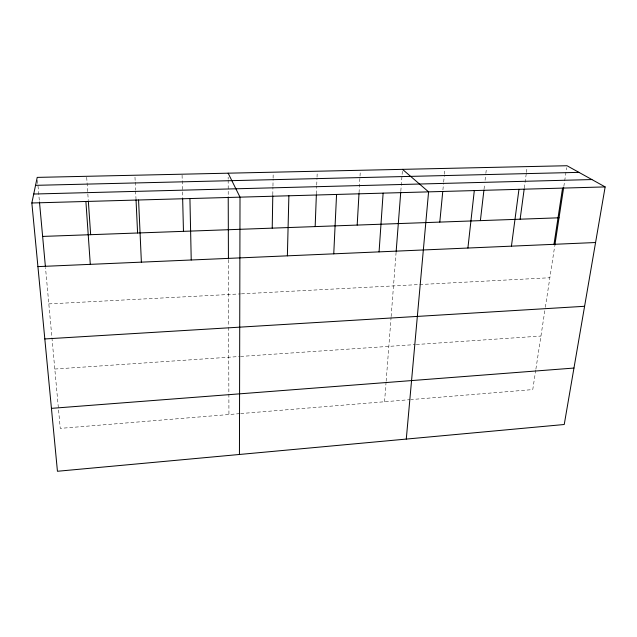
<?xml version="1.0" encoding="UTF-8"?>
<svg xmlns="http://www.w3.org/2000/svg" width="637" height="637" viewBox="0 0 637 637"><rect width="100%" height="100%" fill="white"/><g stroke="black" fill="none" stroke-linecap="round" stroke-linejoin="round"><path stroke-width="0.48" stroke-dasharray="3.19 2.39" d="M272.803 194.771L272.947 186.92M272.962 185.94L273.082 179.069M273.098 178.089L273.185 173.176M316.398 193.966L316.693 186.06M316.732 185.072L316.995 178.145M317.035 177.158L317.186 173.208M359.045 192.788L360.295 171.257M384.557 401.748L386.062 382.256M386.141 381.276L391.062 317.56M391.134 316.597L396.103 252.252M400.824 191.052L402.353 171.321M442.914 189.89L443.575 183.058M443.671 182.078L444.331 175.247M444.419 174.275L444.897 169.394M484.04 189.149L484.606 184.228M485.068 180.295L485.744 174.387M485.864 173.407L486.429 168.487M524.323 188.034L526.289 173.423M526.417 172.452L527.07 167.579M535.749 370.033L532.763 389.581L410.969 399.582M535.9 369.054L545.192 308.284M545.344 307.321L554.684 246.24M563.841 186.362L566.691 167.698M239.687 413.644L60.252 428.375L45.514 267.779M240.667 413.564L409.989 399.662M54.806 369.03L239.56 356.505M240.539 356.433L415.284 344.585M416.264 344.513L540.948 336.057M48.826 303.905L240.42 293.904M241.407 293.848L549.866 277.748M37.487 180.343L39.383 201.005M86.696 177.293L88.264 200.058M134.988 177.197L135.171 181.115M135.211 182.094L135.577 189.922M135.625 190.901L135.992 198.736M182.078 175.191L182.636 197.844M228.157 177.158L228.165 179.14M228.165 180.128L228.221 196.005M228.428 259.729L228.651 326.367M228.651 327.33L228.866 393.117M228.874 394.088L228.938 414.528"/><path stroke-width="0.96" d="M239.44 454.476L240.014 197.151L228.15 173.184M272.222 228.142L272.787 195.75M287.375 255.835L288.88 195.782M315.164 226.597L316.358 194.954M333.756 253.837L336.567 194.444M357.182 225.076L358.989 193.767M379.071 251.878L383.124 193.138M396.174 251.265L400.753 192.032M406.279 439.076L428.582 191.864L402.504 169.354M439.793 222.098L442.723 191.841M467.908 248.04L474.31 190.582M480.386 220.633L483.921 190.129M511.439 246.153L518.956 189.324M520.126 219.2L524.187 189.006M553.991 244.321L562.559 188.106M554.835 245.261L563.689 187.342M605.15 186.912L564.239 424.505L57.441 471.269L31.85 202.988L37.217 177.389L566.994 165.731L605.15 186.912L31.85 202.988M51.446 408.357L573.961 368.051M44.821 338.948L584.591 306.293M37.917 266.616L595.571 242.522M42.631 236.423L559.031 217.798M33.729 194.03L591.892 179.554M35.553 185.335L578.937 172.364M39.47 201.985L45.418 266.799M88.336 201.045L90.653 234.695M85.891 201.475L90.295 264.355M138.571 199.994L141.382 262.149M136.031 199.715L137.584 232.999M182.66 198.832L183.464 231.342M189.93 198.553L191.227 259.992M228.221 196.992L228.428 258.757"/></g></svg>
